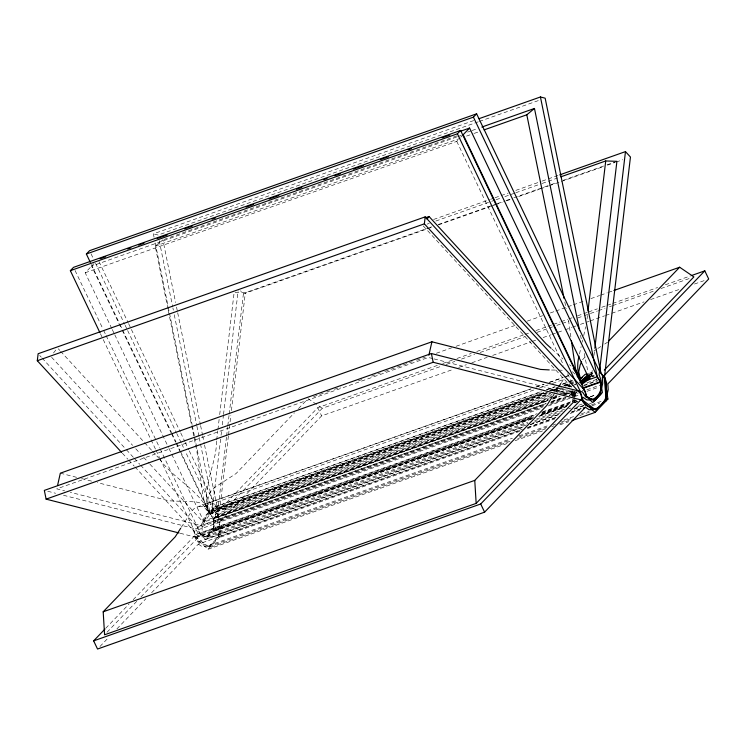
<?xml version="1.0" encoding="UTF-8"?>
<svg xmlns="http://www.w3.org/2000/svg" width="746" height="746" viewBox="0 0 746 746"><rect width="100%" height="100%" fill="white"/><g stroke="black" fill="none" stroke-linecap="round" stroke-linejoin="round"><path stroke-width="0.56" stroke-dasharray="3.73 2.8" d="M180.187 533.269L194.837 536.989L198.082 541.969L209.132 546.576L218.737 536.579L219.52 519.664L217.45 513.472L226.458 437.203M63.503 495.279L195.424 528.849L198.669 533.819L206.838 536.738L213.244 530.07L214.13 517.733L212.06 511.542L220.937 436.419M216.564 441.138C216.601 465.373 199.611 489.516 209.533 513.379L205.243 518.088L200.805 525.51L70.301 492.304M216.694 439.991L217.785 430.759M217.925 429.603L219.147 419.224M219.697 414.617L234.141 292.357L245.331 292.721L428.381 227.996M221.068 435.263L221.749 429.491M222.299 424.866L223.39 415.615M223.53 414.459L238.142 290.8M226.597 436.046L227.689 426.796M227.819 425.64L229.05 415.242M229.19 414.086L243.392 293.896L240.548 290.809M228.397 436L220.21 505.322L213.981 508.996L209.533 513.379L205.346 507.121L200.73 503.112L196.011 501.909L168.922 500.818L97.278 482.587M228.537 434.843L230.859 415.196M231.409 410.58L245.331 292.721M587.055 318.971L587.456 315.511M591.792 373.923L592.203 370.464M593.975 355.441L594.935 347.356M140.891 597.014L202.222 533.203L202.073 527.86L202.791 524.354L209.924 514.19L207.136 503.336L208.582 496.323L210.913 491.157L214.111 487.828L236.044 473.561L294.474 412.78M572.546 396.042L573.59 391.846L572.816 395.632L572.993 400.677M573.655 396.462L574.373 392.965M574.942 396.014L575.67 392.508L574.485 397.301L574.579 401.935L575.007 398.15M583.717 335.616L585.601 326.795M579.511 354.014L581.125 346.592M582.169 342.209L582.691 340.017M548.254 400.313L204.078 522.013L206.819 514.964L214.214 507.131L540.85 391.631M574.756 391.818L573.217 394.96L571.091 394.578L572.742 390.634M573.217 394.96L575.231 390.326M149.927 464.18L202.623 521.482C204.311 515.99 208.768 511.327 213.943 508.865L543.871 392.2M571.091 394.578L572.658 391.24M569.095 395.277L572.387 394.121L573.944 390.783M591.531 372.478L590.496 374.38L592.044 375.369L593.079 373.466L591.531 372.478L588.753 373.504M181.306 527.282L191.703 511.141L194.902 507.812L531.105 388.871M552.889 395.893L557.756 388.246M561.44 382.577L563.277 379.742M573.087 393.422L574.383 391.566M575.157 394.084L577.068 391.37M53.488 353.007L57.461 347.888M574.84 385.113L576.686 382.94M596.035 379.611L596.772 378.828M111.779 328.51L85.193 272.766L93.996 263.608M85.193 272.766L456.766 141.376L459.974 138.047M460.767 137.208L463.173 134.709M298.475 408.612L307.277 399.455M105.736 628.272L129.133 603.934M133.161 599.737L196.086 534.276L537.167 413.694M196.086 534.276L199.63 536.7A51.651 23.685 70.5 0 0 215.641 520.046L215.296 514.292L317.74 407.708L438.35 365.055M107.004 632.272L136.863 601.211M198.977 506.32L203.938 506.665L209.924 514.19L218.802 507.7L221.282 507.877L224.639 509.891L322.281 408.304L440.662 366.445M99.955 646.512L108.021 638.119M116.898 628.887L145.946 598.674M151.587 592.79L198.38 544.114L520.755 430.116M198.38 544.114L201.933 546.538A66.142 30.334 70.5 0 0 221.142 526.545L220.788 520.801L321.638 415.886L453.214 369.354M160.213 449.027L198.277 528.839L199.639 533.549L205.728 539.433L215.333 529.446L533.315 416.995M160.054 458.743L193.13 528.084L195.433 537.922L208.031 549.27L220.835 535.945L217.841 514.609L212.34 508.101L185.782 452.412M582.486 359.759L585.694 356.429M167.971 308.965L155.224 246.18L162.889 239.848L175.618 302.522M593.947 350.974L596.884 349.091M597.854 348.457L600.791 346.573M604.698 344.055L607.626 342.162M589.527 376.45L592.044 375.369M589.135 374.977L593.079 373.466M566.484 376.413L568.517 375.667M154.068 237.265L153.378 233.843L475.743 119.845M478.27 121.822L158.096 235.046L153.378 233.843M479.37 121.439L539.675 100.113M163.989 239.457L458.837 135.194M467.611 132.098L470.894 130.932M471.994 130.541L477.477 128.601M456.599 137.04L91.59 266.108L121.589 329.005M457.69 136.649L462.072 135.101M155.224 246.18L459.946 138.43M466.52 136.108L473.095 133.786M474.195 133.394L478.578 131.846M433.585 219.473L489.507 199.695M490.607 199.313L493.899 198.147M494.99 197.755L508.147 193.102M515.822 190.389L541.046 181.474M542.137 181.082L558.586 175.273M427.057 224.136L429.248 223.362M435.823 221.04L490.635 201.653M491.726 201.271L495.018 200.105M496.109 199.723L500.491 198.166M504.883 196.618L514.749 193.13M515.84 192.738L541.055 183.824M542.146 183.441L557.495 178.014M429.472 227.605L431.664 226.831M438.247 224.509L496.342 203.966M497.433 203.574L505.107 200.861M506.208 200.478L512.782 198.147M513.873 197.765L550.044 184.971M551.145 184.579L556.628 182.649M563.202 180.318L605.948 165.202M607.048 164.819L616.914 161.322M243.392 293.896L426.507 229.153M427.598 228.761L431.99 227.213M438.564 224.882L490.103 206.661M491.194 206.269L494.486 205.113M495.586 204.721L502.161 202.399M506.543 200.842L510.935 199.294M518.61 196.58L539.442 189.214M540.542 188.822L548.217 186.108M549.308 185.726L560.274 181.847M561.374 181.455L603.038 166.722M607.421 165.174L615.105 162.46M616.196 162.069L622.779 159.747M313.562 396.685L325.62 392.415M326.711 392.032L330.002 390.867M334.385 389.319L340.959 386.997M358.5 380.796L361.791 379.63M371.657 376.143L380.423 373.037M384.805 371.489L412.212 361.801M416.594 360.253L425.36 357.147M436.326 353.268L451.675 347.841M456.058 346.293L515.244 325.368M527.301 321.097L542.65 315.679M550.324 312.966L554.707 311.408M555.798 311.026L566.764 307.147M567.855 306.765L572.238 305.207M573.338 304.825L584.295 300.946M590.879 298.624L599.644 295.519M600.744 295.136L607.319 292.805M608.41 292.423L612.802 290.865M442.742 363.507L452.608 360.02M456.99 358.472L471.248 353.427M476.731 351.487L523.878 334.814M524.979 334.432L529.362 332.875M535.945 330.553L546.911 326.673M548.002 326.282L552.385 324.734M553.485 324.351L560.069 322.02M561.16 321.638L567.743 319.307M568.834 318.915L572.126 317.759M577.609 315.819L587.475 312.332M588.575 311.94L597.35 308.835M601.733 307.287L606.116 305.739M607.216 305.347L611.599 303.799M612.699 303.408L657.655 287.508M665.329 284.795L690.544 275.88M446.136 364.505L454.911 361.4M461.485 359.078L474.642 354.425M480.116 352.485L525.063 336.595M537.12 332.334L548.077 328.454M549.177 328.072L552.46 326.907M556.842 325.359L561.234 323.811M562.325 323.419L568.9 321.097M577.674 317.992L583.148 316.052M584.249 315.67L597.406 311.017M598.497 310.625L605.071 308.303M609.463 306.755L611.655 305.981M612.746 305.59L653.3 291.248M660.975 288.534L690.572 278.072M458.697 367.414L466.371 364.701M471.854 362.761L487.213 357.334M492.686 355.394L531.068 341.827M532.168 341.435L536.551 339.887M543.125 337.556L550.809 334.842M551.9 334.46L563.967 330.189M565.058 329.807L571.641 327.475M572.732 327.093L576.024 325.927M580.407 324.379L589.181 321.274M590.282 320.892L604.53 315.847M605.631 315.455L644.003 301.888M650.587 299.566L679.093 289.485M694.442 284.049L705.408 280.179M207.136 503.336L530.49 388.992M535.973 387.053L543.638 384.339M549.121 382.4L563.37 377.364M564.47 376.972L568.853 375.425M536.579 386.941L544.254 384.227M549.737 382.288L562.885 377.635M203.938 506.665L534.957 389.608M539.349 388.06L548.114 384.955M552.497 383.407L564.554 379.145M546.333 389.692L555.099 386.587M562.773 383.873L573.73 380.003M214.214 507.131L541.475 391.762M546.846 389.822L554.632 387.118M562.195 384.395L567.781 382.465M568.769 382.064L573.264 380.525M549.354 390.261L558.12 387.165M563.603 385.225L574.56 381.346M218.802 507.7L544.347 392.592M549.83 390.652L557.495 387.939M564.079 385.607L568.461 384.059M213.943 508.865L216.881 508.697L545.708 392.415M550.1 390.867L558.866 387.761M564.349 385.831L568.732 384.274M569.823 383.892L574.215 382.334M546.52 392.704L208.908 512.064L176.093 443.264M551.993 390.755L559.668 388.06M565.142 386.102L573.926 383.015M199.219 437.604L214.009 510.432L547.34 392.564M552.823 390.624L560.498 387.911M565.981 385.971L569.273 384.805M592.296 376.665L594.487 375.891M212.06 511.542L547.583 392.9M554.166 390.568L561.841 387.855M567.324 385.915L569.515 385.141M209.533 513.379L548.226 393.608M553.709 391.669L562.475 388.573M567.958 386.633L570.149 385.859M194.641 437.1L210.176 513.602L550.091 393.403M555.574 391.464L563.249 388.75M568.732 386.81L570.923 386.036M572.014 385.654L575.306 384.488M209.924 514.19L550.809 393.646M556.292 391.715L563.967 389.002M569.44 387.062L571.641 386.288M224.639 509.891L552.366 394M556.758 392.452L565.524 389.347M215.296 514.292L554.11 394.485M559.556 392.499L567.268 389.832M586.962 382.801L596.875 379.36M217.841 514.609L555.556 395.184M559.948 393.636L568.713 390.531M584.071 385.104L597.229 380.451M519.664 431.356L219.221 537.596L217.254 515.402L557.169 395.212M561.552 393.655L570.326 390.559M583.484 385.906L597.742 380.861M202.623 521.482L547.89 399.39M553.373 397.45L558.857 395.511M563.239 393.963L572.005 390.857M214.13 517.733L548.562 399.474M552.954 397.926L558.437 395.986M562.82 394.438L572.686 390.951M532.803 418.254L213.72 531.087L213.421 518.573L547.853 400.313M553.336 398.373L558.819 396.443M564.302 394.503L573.077 391.398M552.637 398.765L559.211 396.434M564.694 394.494L572.368 391.79M180.532 451.451L211.09 515.514L213.636 518.983L548.068 400.723M552.45 399.175L560.125 396.462M565.608 394.522L573.282 391.809M200.805 525.51L546.072 403.418M551.555 401.479L563.612 397.217M140.612 465.196L197.364 526.928L546.053 403.623M551.536 401.684L563.594 397.422M569.077 395.483L576.751 392.769M582.234 390.829L584.435 390.055M219.52 519.664L545.177 404.509M550.66 402.57L566.018 397.142M571.501 395.203L578.075 392.872M586.85 389.776L600.008 385.123M195.424 528.849L544.104 405.554M550.688 403.222L566.037 397.795M571.52 395.856L578.103 393.534M220.788 520.801L543.163 406.803M549.737 404.481L567.286 398.271M572.769 396.34L578.253 394.401M587.018 391.296L599.085 387.034M134.979 466.94L194.053 531.189L540.552 408.668M548.226 405.955L570.158 398.196M574.541 396.648L578.924 395.091M542.575 411.755L575.539 400.126M198.669 533.819L534.201 415.177M541.745 412.575L573.674 401.217M574.634 400.947L576.826 400.164M202.222 533.203L533.25 416.147M542.016 413.051L571.613 402.588M213.244 530.07L533.418 416.855M542.193 413.75L568.508 404.444M573.991 402.504L577.273 401.348M590.431 396.695L595.914 394.755M540.99 414.282L568.405 404.593M573.888 402.654L577.18 401.488M590.338 396.835L595.821 394.895M194.837 536.989L533.651 417.182M541.326 414.468L567.641 405.162M574.224 402.84L577.516 401.674M539.386 415.932L566.792 406.234M194.053 531.189L196.133 537.381L532.756 418.347M540.43 415.634L566.746 406.328M195.433 537.922L532.057 418.888M538.631 416.566L566.046 406.868M206.381 535.787L527.655 422.18M536.43 419.075L564.936 408.995M206.838 536.738L528.112 423.131M534.686 420.8L563.202 410.72M568.676 408.78L570.877 408.006M578.551 405.292L582.934 403.745M526.406 424.922L207.323 537.745L199.443 533.12L197.364 526.928M532.98 422.59L560.395 412.902M575.744 407.475L582.318 405.143M198.082 541.969L523.748 426.805M530.322 424.483L559.929 414.011M574.187 408.976L584.053 405.479M205.728 539.433L522.62 427.383M530.294 424.66L559.901 414.198M574.15 409.153L584.025 405.665M589.499 403.726L591.699 402.952M218.737 536.579L522.47 429.174M527.851 427.383L556.46 417.154M571.716 411.876L581.675 408.239M591.447 404.892L601.416 401.264M527.329 427.794L556.936 417.322M571.194 412.286L581.059 408.799M527.338 428.642L554.754 418.944M570.103 413.517L579.968 410.03M592.035 405.768L599.709 403.054M208.684 545.624L512.409 438.219M518.992 435.897L548.599 425.425M563.948 419.998L574.914 416.119M581.488 413.797L589.163 411.083M209.132 546.576L510.674 439.944M519.44 436.839L546.855 427.15M553.429 424.819L555.63 424.045M561.113 422.105L572.07 418.236M579.754 415.522L590.711 411.643M510.059 441.343L209.617 547.583L196.133 537.381M517.733 438.629L546.24 428.549M551.723 426.609L553.914 425.835M559.397 423.896L570.364 420.026M208.031 549.27L509.565 442.648M515.048 440.709L542.454 431.011M560.004 424.81L568.778 421.704M574.066 401.516L575.091 401.348M551.462 370.035L556.525 370.063M558.549 370.081L564.2 370.352M592.501 375.909L594.152 376.021M590.384 376.31L592.865 376.478M589.937 374.837L592.613 375.042L594.348 376.105M571.548 393.273L573.674 393.664M432.876 358.612L428.381 357.474L56.799 488.863L64.669 490.868M434.004 358.901L572.387 394.121M60.333 473.178L77.127 477.459M81.603 478.596L91.674 481.161M47.716 491.26L55.614 493.274M575.343 391.519L576.332 391.958M588.156 373.634L589.023 374.138M308.079 398.625L322.281 408.304M569.515 364.71L571.119 366.053M572.313 371.713L575.39 374.389M551.909 349.025L562.904 358.957M423.206 225.879L571.846 387.519M58.253 348.746L59.82 350.452M60.603 351.301L143.801 441.781M144.584 442.63L151.652 450.314M152.436 451.171L158.712 457.997M159.495 458.855C172.783 478 196.002 488.35 207.313 508.725L203.938 500.044L202.744 494.122L196.935 451.638L169.361 315.81M51.623 357.278L132.629 445.362M135.772 448.784L140.49 453.913M143.642 457.335L149.144 463.322M39.697 355.46L41.272 357.175M42.065 358.033L125.626 448.905M126.419 449.763L133.515 457.485M134.299 458.342L139.819 464.338M122.372 453.232L127.892 459.228M128.676 460.086L134.187 466.082M214.009 510.432L217.254 515.402M210.176 513.602L213.421 518.573M456.766 141.376L563.612 365.381M567.631 373.793L571.138 381.159M317.74 407.708L321.638 415.886M98.994 261.548L128.088 322.552M128.592 323.596L180.262 431.925M180.765 432.978L184.775 441.39M185.278 442.443L188.785 449.801M189.288 450.854L216.881 508.697M91.059 253.836L93.063 258.032M95.572 263.291L124.638 324.23M125.141 325.284L127.146 329.48M127.641 330.534L176.261 432.456M176.755 433.501L181.269 442.956M181.772 444.01L183.777 448.215M91.366 264.513L119.416 323.326M119.919 324.379L171.515 432.549M172.018 433.603L176.019 442.005M176.522 443.049L180.028 450.407M122.092 330.049L171.086 432.783M171.589 433.827L175.59 442.21M112.273 329.564L114.287 333.77M114.781 334.814L168.456 447.348M168.96 448.402L204.078 522.013M75.057 270.481L103.107 329.294M103.61 330.347L105.606 334.553M106.109 335.597L159.709 447.973M100.421 333.704L150.533 438.779M151.037 439.823L155.541 449.288M156.045 450.332L159.551 457.69M580.509 335.215L581.666 340.913M584.211 353.445L587.913 371.676M564.806 301.981L566.195 308.825M176.541 307.082L177.464 311.632M177.697 312.779L200.366 424.446M200.599 425.584L202.455 434.704M202.688 435.841L204.301 443.823M204.535 444.961L217.03 506.497M159.252 240.734L172.652 306.737M172.886 307.874L173.342 310.15M174.266 314.7L196.683 425.08M196.907 426.218L198.986 436.466M155.233 242.972L167.981 305.776M168.214 306.923L192.095 424.539M192.319 425.677L194.408 435.953M168.204 310.103L169.128 314.672M213.636 518.983L215.333 529.446M568.517 320.239L570.942 337.444M573.683 397.534L573.777 400.742M572.424 399.063L572.518 402.262"/><path stroke-width="1.12" d="M121.589 452.374L37.3 360.719L38.121 353.744L425.183 216.872L584.435 390.055L586.505 396.247L594.385 400.882L600.791 394.214L600.483 381.7L597.238 376.73L540.44 96.971L479.035 118.679M596.679 410.72L583.195 400.509L581.115 394.317L424.362 223.847L425.183 216.872M588.007 310.895L605.724 160.959L616.914 161.322L594.935 347.356M559.687 174.881L625.474 151.615L599.122 374.678L601.192 380.87L600.306 393.207L593.9 399.865L585.731 396.956L582.486 391.986L431.393 353.529L44.331 490.402L46.112 499.139L179.059 532.98M579.045 356.131C577.04 363.666 577.208 371.741 580.146 379.005M57.554 485.506L60.333 473.178L431.906 341.789L540.505 369.419L549.27 369.913M428.885 355.227L431.906 341.789M589.079 378.688L589.75 376.842L587.839 375.909M581.563 361.829L580.164 364.934L578.719 371.937L580.668 379.537M180.7 528.243L175.217 536.84L103.19 611.785L104.58 634.79L476.162 503.391L573.805 401.805M552.273 396.844L546.799 405.451L474.764 480.387L103.19 611.785M558.987 386.353L560.824 383.519M581.498 384.19L582.794 382.344L590.785 376.497M580.211 382.39L587.083 375.285L588.958 374.856M427.057 219.054L429.043 216.499L545.988 343.673L551.061 348.261M579.931 382.325C582.328 379.388 585.703 376.478 589.75 376.842M580.975 383.09L589.536 375.173M99.917 332.66L70.348 270.667L73.546 267.338L460.608 130.466L585.349 391.967L586.701 396.676L592.79 402.56L602.395 392.573L600.698 382.111L598.152 378.651L473.421 117.141L476.619 113.812L599.402 371.228L604.903 377.737L607.897 399.082L595.094 412.398L572.061 420.548M90.359 262.415L86.359 254.013L89.557 250.684L476.619 113.812M70.348 270.667L457.41 133.795L460.608 130.466M587.456 375.201L469.579 128.051L463.173 134.709L580.146 379.947M691.645 275.488L704.802 270.845L708.7 279.013L607.85 383.929L608.204 389.682A66.142 30.334 70.5 0 1 588.995 409.666L585.442 407.241L484.602 512.157L97.539 649.029L93.642 640.861L104.934 629.111M608.428 341.332L679.662 267.227L693.864 276.906L604.288 370.1M93.642 640.861L480.704 503.988L583.148 397.404L586.701 399.828A51.651 23.685 70.5 0 0 602.703 383.174L602.358 377.42L704.802 270.845M579.838 379.313L585.218 374.305L587.177 373.858M484.051 129.907L526.807 114.791L534.472 108.45L579.586 330.655M579.847 379.332L582.421 377.345M582.15 384.162L589.965 378.418M585.946 379.555L587.717 378.259M584.482 378.8L587.214 376.823M86.359 254.013L473.421 117.141M100.188 258.675L105.671 256.736M127.594 248.977L130.876 247.821M138.551 245.108L144.034 243.168M157.182 238.515L167.048 235.027M184.588 228.826L192.263 226.113M211.985 219.137L215.277 217.972M245.966 207.118L253.64 204.404M268.989 198.977L278.855 195.489M296.386 189.288L301.869 187.358M323.792 179.6L327.084 178.443M334.758 175.73L340.232 173.79M353.39 169.137L363.255 165.649M380.786 159.448L388.461 156.735M408.193 149.76L411.484 148.594M442.173 137.74L449.847 135.026M460.804 131.156L469.579 128.051M481.86 127.053L534.472 108.45M425.761 217.655L429.043 216.499M37.3 360.719L424.362 223.847M560.778 176.849L605.724 160.959M613.893 290.483L679.662 267.227M46.112 499.139L433.174 362.276L581.899 400.126L585.144 405.097L596.194 409.703L605.799 399.707L606.582 382.791L604.512 376.599L630.454 157.033L625.474 151.615M586.272 380.609L597.238 376.73M582.943 387.911L600.483 381.7M583.148 388.321L600.698 382.111M605.705 399.856L607.897 399.082M583.251 408.015L585.442 407.241M604.092 401.497L606.284 400.723L604.316 378.539L601.071 373.56L545.158 98.174L540.44 96.971M595.094 412.398L582.495 401.05L580.192 391.212L457.41 133.795M573.152 368.244L578.896 377.336L575.511 368.645L571.427 340.875M576.928 375.723L579.922 380.19M480.704 503.988L484.602 512.157M526.807 114.791L564.116 298.549M431.393 353.529L433.174 362.276M474.764 480.387L476.162 503.391"/></g></svg>
